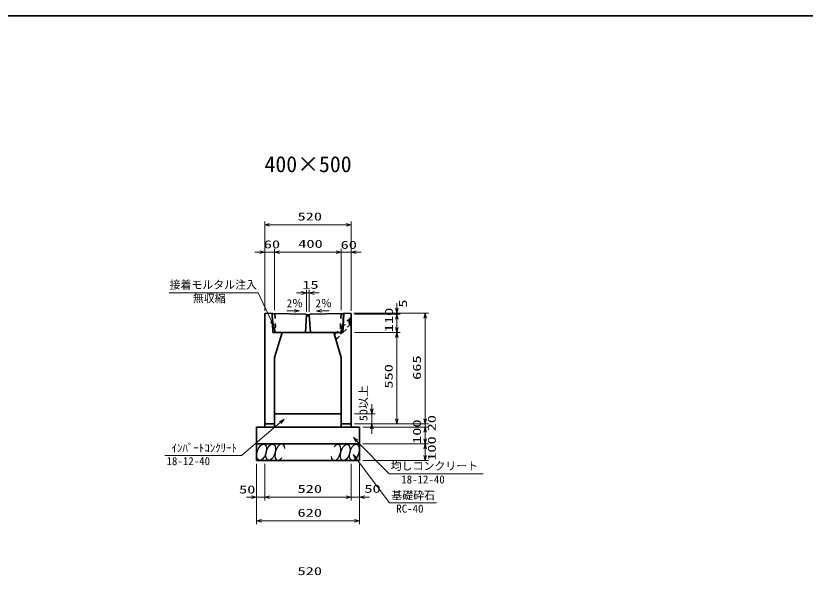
# Model space of a CAD drawing. Units: millimetres on the paper. Extents: x 15 to 1218, y 8 to 859.
# Drawn here: x 252.3 to 489.5, y 690.5 to 858.6 of the extents above; entities that cross this region are included whole.
import ezdxf
from ezdxf.enums import TextEntityAlignment as Align

# ---------------------------------------------------------------- set-up
doc = ezdxf.new("R2010")
doc.units = ezdxf.units.MM
doc.linetypes.add('USER3', pattern=[3, 1.5, -1.5])
for name, color, linetype, lineweight in [('D-STR-DIM（寸法）', 7, 'Continuous', 13), ('D-STR-HTXT(均しCON-旗)', 7, 'Continuous', 13), ('D-STR-HTXT(基礎砕石-旗)', 7, 'Continuous', 13), ('D-STR-HTXT（旗上げ）', 7, 'Continuous', 13), ('D-STR-STRF(グリ)', 7, 'Continuous', 25), ('D-STR（構造物）', 1, 'Continuous', 35)]:
    doc.layers.add(name, color=color, linetype=linetype, lineweight=lineweight)
doc.layers.add('D-STR-TXT(文字)', color=7, linetype='Continuous')
doc.styles.add('ＭＳ ゴシック', font='')
doc.styles.get('ＭＳ ゴシック').set_extended_font_data('MS Gothic')

# ---------------------------------------------------------------- blocks, each defined once
blk = doc.blocks.new('_Open30')
at = {"color": 7, "linetype": 'Continuous', "lineweight": 13}
for p, q in [((-1, 0.2679), (0, 0)), ((0, 0), (-1, -0.2679)), ((0, 0), (-1, 0))]:
    blk.add_line(p, q, dxfattribs=at)

msp = doc.modelspace()

# ---------------------------------------------------------------- linework, layer by layer
at = {"layer": 'D-STR-DIM（寸法）'}
for p, q in [((327.044, 788.623), (327.044, 796.831)), ((328.544, 795.831), (351.544, 795.831)), ((353.044, 788.623), (353.044, 796.831)), ((325.544, 787.623), (324.044, 787.623)), ((327.044, 769.97), (327.044, 788.623)), ((327.044, 787.623), (330.044, 787.623)), ((330.044, 770.16), (330.044, 788.623)), ((330.044, 770.16), (330.044, 788.623)), ((331.544, 787.623), (333.044, 787.623)), ((331.544, 787.623), (348.544, 787.623)), ((348.544, 787.623), (347.044, 787.623)), ((350.044, 770.16), (350.044, 788.623)), ((350.044, 770.16), (350.044, 788.623)), ((350.044, 787.623), (353.044, 787.623)), ((353.044, 769.967), (353.044, 788.623)), ((354.544, 787.623), (356.044, 787.623)), ((339.65, 769.717), (339.65, 776.31)), ((340.441, 769.701), (340.441, 776.31)), ((338.15, 775.31), (336.65, 775.31)), ((339.65, 775.31), (340.441, 775.31)), ((341.941, 775.31), (343.441, 775.31)), ((366.749, 770.715), (366.749, 772.215)), ((333.658, 769.993), (336.019, 769.946)), ((346.458, 769.976), (344.096, 769.929)), ((353.794, 769.215), (367.749, 769.215)), ((353.794, 769.215), (376.247, 769.215)), ((353.99, 768.972), (367.749, 768.972)), ((354.042, 768.972), (367.749, 768.972)), ((366.749, 768.972), (366.749, 769.215)), ((366.749, 764.967), (366.749, 767.472)), ((366.749, 767.472), (366.749, 765.972)), ((375.247, 737.467), (375.247, 767.715)), ((354.044, 763.467), (367.749, 763.467)), ((354.044, 763.467), (367.749, 763.467)), ((366.749, 737.467), (366.749, 761.967)), ((359.233, 740.467), (359.233, 741.967)), ((354.044, 738.967), (360.233, 738.967)), ((359.233, 735.967), (359.233, 738.967)), ((375.247, 737.467), (375.247, 738.967)), ((354.044, 735.967), (376.247, 735.967)), ((354.044, 735.967), (367.749, 735.967)), ((354.044, 735.967), (376.247, 735.967)), ((354.044, 735.967), (360.233, 735.967)), ((375.247, 734.967), (375.247, 735.967)), ((356.544, 734.967), (376.247, 734.967)), ((356.544, 734.967), (376.247, 734.967)), ((359.233, 734.467), (359.233, 732.967)), ((375.247, 731.467), (375.247, 733.467)), ((375.247, 733.467), (375.247, 731.967)), ((356.544, 729.967), (376.247, 729.967)), ((356.544, 729.967), (376.247, 729.967)), ((375.247, 726.467), (375.247, 728.467)), ((324.544, 723.967), (324.544, 713)), ((327.044, 723.967), (327.044, 713)), ((327.044, 723.967), (327.044, 713)), ((353.044, 723.967), (353.044, 713)), ((355.544, 723.967), (355.544, 713)), ((356.544, 724.967), (376.247, 724.967)), ((324.544, 722.967), (324.544, 705.843)), ((353.044, 722.967), (353.044, 713)), ((355.544, 722.967), (355.544, 705.843)), ((323.044, 714), (321.544, 714)), ((324.544, 714), (327.044, 714)), ((328.544, 714), (351.544, 714)), ((328.544, 714), (330.044, 714)), ((351.544, 714), (350.044, 714)), ((353.044, 714), (355.544, 714)), ((357.044, 714), (358.544, 714)), ((326.044, 706.843), (354.044, 706.843))]:
    msp.add_line(p, q, dxfattribs=at)
at = {"layer": 'D-STR-HTXT(均しCON-旗)'}
for points in [[(297.051, 726.536), (320.086, 726.536), (331.743, 736.447)], [(392.692, 721.019), (364.484, 721.019), (354.761, 730.836)]]:
    msp.add_lwpolyline(points, dxfattribs=at)
at = {"layer": 'D-STR-HTXT(基礎砕石-旗)'}
msp.add_lwpolyline([(378.666, 712.27), (364.562, 712.27), (354.558, 725.596)], dxfattribs=at)
at = {"layer": 'D-STR-HTXT（旗上げ）'}
msp.add_lwpolyline([(298.324, 775.356), (325.045, 775.356), (329.139, 766.846)], dxfattribs=at)
at = {"layer": 'D-STR-STRF(グリ)'}
for centre, major_axis in [((326.139, 727.49), (0.79, 2.421)), ((328.86, 727.49), (0.79, 2.421)), ((351.248, 727.409), (-0.771, -2.427)), ((353.97, 727.431), (-0.771, -2.427))]:
    msp.add_ellipse(centre, major_axis=major_axis, ratio=0.5139, dxfattribs=at)
for centre, major_axis in [((331.601, 727.49), (0.79, 2.421)), ((348.508, 727.388), (-0.771, -2.427))]:
    msp.add_ellipse(centre, major_axis=major_axis, ratio=0.5139, start_param=5.3575563, end_param=10.3750652, dxfattribs=at)
at = {"layer": 'D-STR（構造物）', "color": 2}
msp.add_line((15.054, 858.575), (1218.397, 858.575), dxfattribs=at)
at = {"layer": 'D-STR（構造物）'}
for p, q in [((327.294, 769.215), (327.044, 768.97)), ((327.044, 768.97), (327.044, 735.967)), ((329.294, 769.175), (327.294, 769.215)), ((329.544, 763.467), (329.294, 769.175)), ((329.336, 769.009), (329.494, 769.171)), ((329.537, 765.088), (329.336, 769.009)), ((329.494, 769.171), (339.419, 768.972)), ((339.65, 768.718), (339.294, 763.474)), ((339.419, 768.972), (339.65, 768.718)), ((339.65, 768.718), (340.439, 768.718)), ((339.65, 768.718), (339.717, 768.468)), ((340.439, 768.718), (340.372, 768.468)), ((340.439, 768.718), (340.669, 768.972)), ((340.439, 768.718), (340.794, 763.474)), ((350.594, 769.171), (340.669, 768.972)), ((350.544, 763.467), (350.794, 769.175)), ((350.751, 769.011), (350.557, 765.089)), ((350.594, 769.171), (350.751, 769.011)), ((350.794, 769.175), (352.794, 769.215)), ((352.794, 769.215), (353.044, 768.97)), ((353.044, 768.967), (353.044, 735.967)), ((339.717, 768.468), (340.372, 768.468)), ((329.989, 764.967), (329.537, 765.088)), ((330.069, 763.467), (329.993, 764.967)), ((350.096, 764.967), (350.019, 763.467)), ((350.1, 764.967), (350.557, 765.089)), ((350.544, 763.467), (329.544, 763.467)), ((329.594, 763.467), (350.494, 763.467)), ((330.044, 755.967), (332.294, 763.467)), ((350.044, 755.967), (347.794, 763.467)), ((330.044, 755.967), (330.044, 735.967)), ((350.044, 755.967), (350.044, 735.967)), ((330.044, 738.967), (350.044, 738.967)), ((327.044, 735.967), (330.044, 735.967)), ((327.044, 735.967), (327.044, 734.967)), ((330.044, 735.967), (330.044, 734.967)), ((353.044, 735.967), (350.044, 735.967)), ((350.044, 735.967), (350.044, 734.967)), ((353.044, 735.967), (353.044, 734.967)), ((324.544, 734.967), (355.544, 734.967)), ((324.544, 734.967), (324.544, 724.967)), ((355.544, 734.967), (355.544, 724.967)), ((324.544, 729.967), (355.544, 729.967)), ((324.544, 724.967), (355.544, 724.967))]:
    msp.add_line(p, q, dxfattribs=at)
at = {"layer": 'D-STR（構造物）', "linetype": 'USER3'}
for p, q in [((330.08, 769.159), (330.288, 765.089)), ((350.007, 769.159), (349.805, 765.089)), ((352.794, 767.872), (347.931, 763.009)), ((348.012, 762.74), (352.969, 767.698)), ((352.469, 766.112), (352.469, 767.198)), ((352.969, 767.698), (352.722, 767.945)), ((352.969, 765.767), (352.969, 767.698)), ((330.288, 765.089), (329.993, 764.967)), ((352.969, 766.112), (348.378, 761.521)), ((348.452, 761.275), (352.969, 765.792)), ((349.805, 765.089), (350.1, 764.967)), ((352.969, 766.112), (352.469, 766.112)), ((352.722, 765.52), (352.969, 765.767))]:
    msp.add_line(p, q, dxfattribs=at)

# ---------------------------------------------------------------- block references
at = {"layer": 'D-STR-DIM（寸法）', "xscale": 1.5, "yscale": 1.5}
for p, rotation in [((327.044, 795.831), 180), ((330.044, 787.623), 180), ((330.044, 787.623), 180), ((353.044, 787.623), 180), ((340.441, 775.31), 180), ((337.519, 769.916), 358.85424), ((342.597, 769.899), 181.14576), ((366.749, 769.215), 270), ((366.749, 768.972), 90), ((366.749, 768.972), 90), ((375.247, 769.215), 90), ((366.749, 763.467), 270), ((366.749, 763.467), 90), ((359.233, 738.967), 270), ((359.233, 735.967), 90), ((366.749, 735.967), 270), ((375.247, 735.967), 270), ((375.247, 735.967), 270), ((375.247, 734.967), 90), ((375.247, 734.967), 90), ((375.247, 729.967), 270), ((375.247, 729.967), 90), ((375.247, 724.967), 270), ((327.044, 714), 180), ((327.044, 714), 180), ((355.544, 714), 180), ((324.544, 706.843), 180)]:
    msp.add_blockref('_Open30', p, dxfattribs=dict(at, rotation=rotation))
for p in [(353.044, 795.831), (327.044, 787.623), (350.044, 787.623), (350.044, 787.623), (339.65, 775.31), (324.544, 714), (353.044, 714), (353.044, 714), (355.544, 706.843)]:
    msp.add_blockref('_Open30', p, dxfattribs=at)
at = {"layer": 'D-STR-HTXT(均しCON-旗)', "xscale": 1.5, "yscale": 1.5}
for p, rotation in [((332.886, 737.419), 40.37163), ((353.706, 731.902), 134.72505)]:
    msp.add_blockref('_Open30', p, dxfattribs=dict(at, rotation=rotation))
at = {"layer": 'D-STR-HTXT(基礎砕石-旗)', "xscale": 1.5, "yscale": 1.5, "rotation": 126.89552}
msp.add_blockref('_Open30', (353.658, 726.796), dxfattribs=at)
at = {"layer": 'D-STR-HTXT（旗上げ）', "xscale": 1.5, "yscale": 1.5, "rotation": 295.69073}
msp.add_blockref('_Open30', (329.789, 765.494), dxfattribs=at)

# ---------------------------------------------------------------- texts
at = {"layer": 'D-STR-DIM（寸法）', "style": 'ＭＳ ゴシック', "width": 1.5}
for s, p in [('520', (336.919, 796.369)), ('60', (326.78, 788.016)), ('400', (337.127, 788.16)), ('60', (349.864, 787.846)), ('15', (338.333, 775.848)), ('50', (319.346, 714.367)), ('520', (336.919, 714.537)), ('50', (356.996, 714.575)), ('620', (336.919, 707.38)), ('520', (336.919, 689.86))]:
    msp.add_text(s, height=2.405, dxfattribs=at).set_placement(p, align=Align.BOTTOM_LEFT)
at = {"layer": 'D-STR-DIM（寸法）', "style": 'ＭＳ ゴシック'}
for rotation, p in [(0.01, (333.665, 770.291)), (359.99, (342.313, 770.288))]:
    msp.add_text('2％', height=2.405, rotation=rotation, dxfattribs=at).set_placement(p, align=Align.BOTTOM_LEFT)
for s, width, p in [('5', 1.5, (370.513, 770.901)), ('110', 1.5, (366.305, 763.525)), ('665', 1.5, (374.709, 749.211)), ('550', 1.5, (366.211, 746.592)), ('50以上', 1.1, (358.651, 736.83)), ('20', 1.5, (379.161, 733.748)), ('100', 1.5, (374.709, 729.967)), ('100', 1.5, (379.182, 724.912))]:
    msp.add_text(s, height=2.405, rotation=90, dxfattribs=dict(at, width=width)).set_placement(p, align=Align.BOTTOM_LEFT)
at = {"layer": 'D-STR-HTXT(均しCON-旗)', "style": 'ＭＳ ゴシック'}
for s, p in [('ｲﾝﾊﾞｰﾄｺﾝｸﾘｰﾄ', (299.054, 726.82)), ('18-12-40', (297.548, 722.885)), ('均しコンクリート', (364.931, 721.43)), ('18-12-40', (368.065, 717.369))]:
    msp.add_text(s, height=2.405, dxfattribs=at).set_placement(p, align=Align.BOTTOM_LEFT)
at = {"layer": 'D-STR-HTXT(基礎砕石-旗)', "style": 'ＭＳ ゴシック'}
for s, p in [('基礎砕石', (365.098, 712.604)), ('RC-40', (366.586, 708.619))]:
    msp.add_text(s, height=2.405, dxfattribs=at).set_placement(p, align=Align.BOTTOM_LEFT)
at = {"layer": 'D-STR-HTXT（旗上げ）', "style": 'ＭＳ ゴシック'}
for s, p in [('接着モルタル注入', (298.47, 775.859)), ('無収縮', (305.473, 771.782))]:
    msp.add_text(s, height=2.405, dxfattribs=at).set_placement(p, align=Align.BOTTOM_LEFT)
at = {"layer": 'D-STR-TXT(文字)', "style": 'ＭＳ ゴシック'}
msp.add_text('400×500', height=4.811, dxfattribs=at).set_placement((326.989, 810.164), align=Align.BOTTOM_LEFT)

doc.saveas('drawing.dxf')
